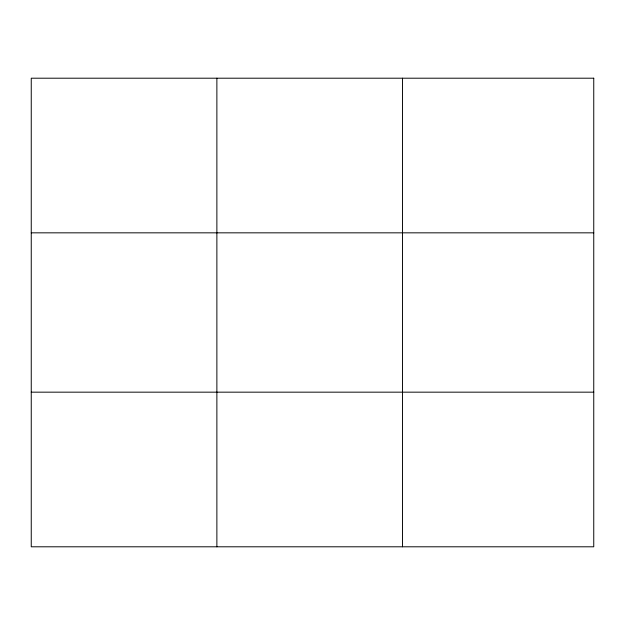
<?xml version="1.0" encoding="UTF-8"?>
<svg xmlns="http://www.w3.org/2000/svg" width="625" height="625" viewBox="0 0 625 625"><rect width="100%" height="100%" fill="white"/><g stroke="black" fill="none" stroke-linecap="round" stroke-linejoin="round"><path stroke-width="0.94" d="M216.875 546.797L216.875 78.203M402.5 546.797L402.5 78.203M31.25 232.836L593.75 232.836M31.25 392.164L593.75 392.164M593.75 78.203L593.75 546.797L31.25 546.797L31.25 78.203L593.75 78.203"/></g></svg>
